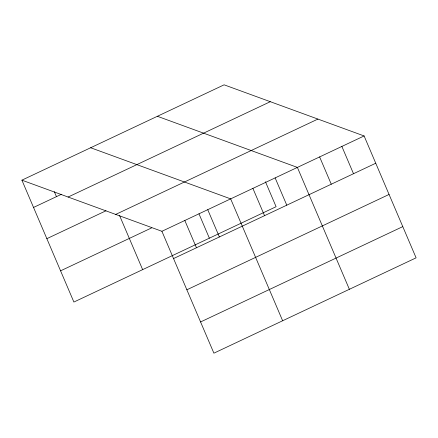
<?xml version="1.0" encoding="UTF-8"?>
<svg xmlns="http://www.w3.org/2000/svg" width="438" height="438" viewBox="0 0 438 438"><rect width="100%" height="100%" fill="white"/><g stroke="black" fill="none" stroke-linecap="round" stroke-linejoin="round"><path stroke-width="0.66" d="M21.9 180.166L224.108 84.824L364.109 135.95L416.1 257.834L213.892 353.176L161.907 231.291L21.9 180.166L73.891 302.05L276.093 206.709L265.444 181.737M33.54 207.448L61.276 194.368M68.104 197.04L270.306 101.693M46.855 238.666L105.952 210.804M115.703 214.417L317.911 119.076M60.57 270.832L151.564 227.93M161.907 231.291L364.109 135.95M173.541 258.573L375.749 163.232M186.856 289.792L389.064 194.45M200.577 321.957L402.785 226.616M157.379 116.289L297.386 167.409L349.371 289.299M90.65 147.748L230.656 198.874L282.641 320.758M341.87 146.434L353.504 173.722M319.625 156.924L331.265 184.206M275.141 177.899L286.78 205.181M252.896 188.384L264.536 215.671M207.738 209.682L219.378 236.963M198.978 213.821L209.369 238.173M184.82 220.484L196.459 247.771M119.563 215.529L142.64 269.633M54.339 191.685L56.453 196.646"/></g></svg>
